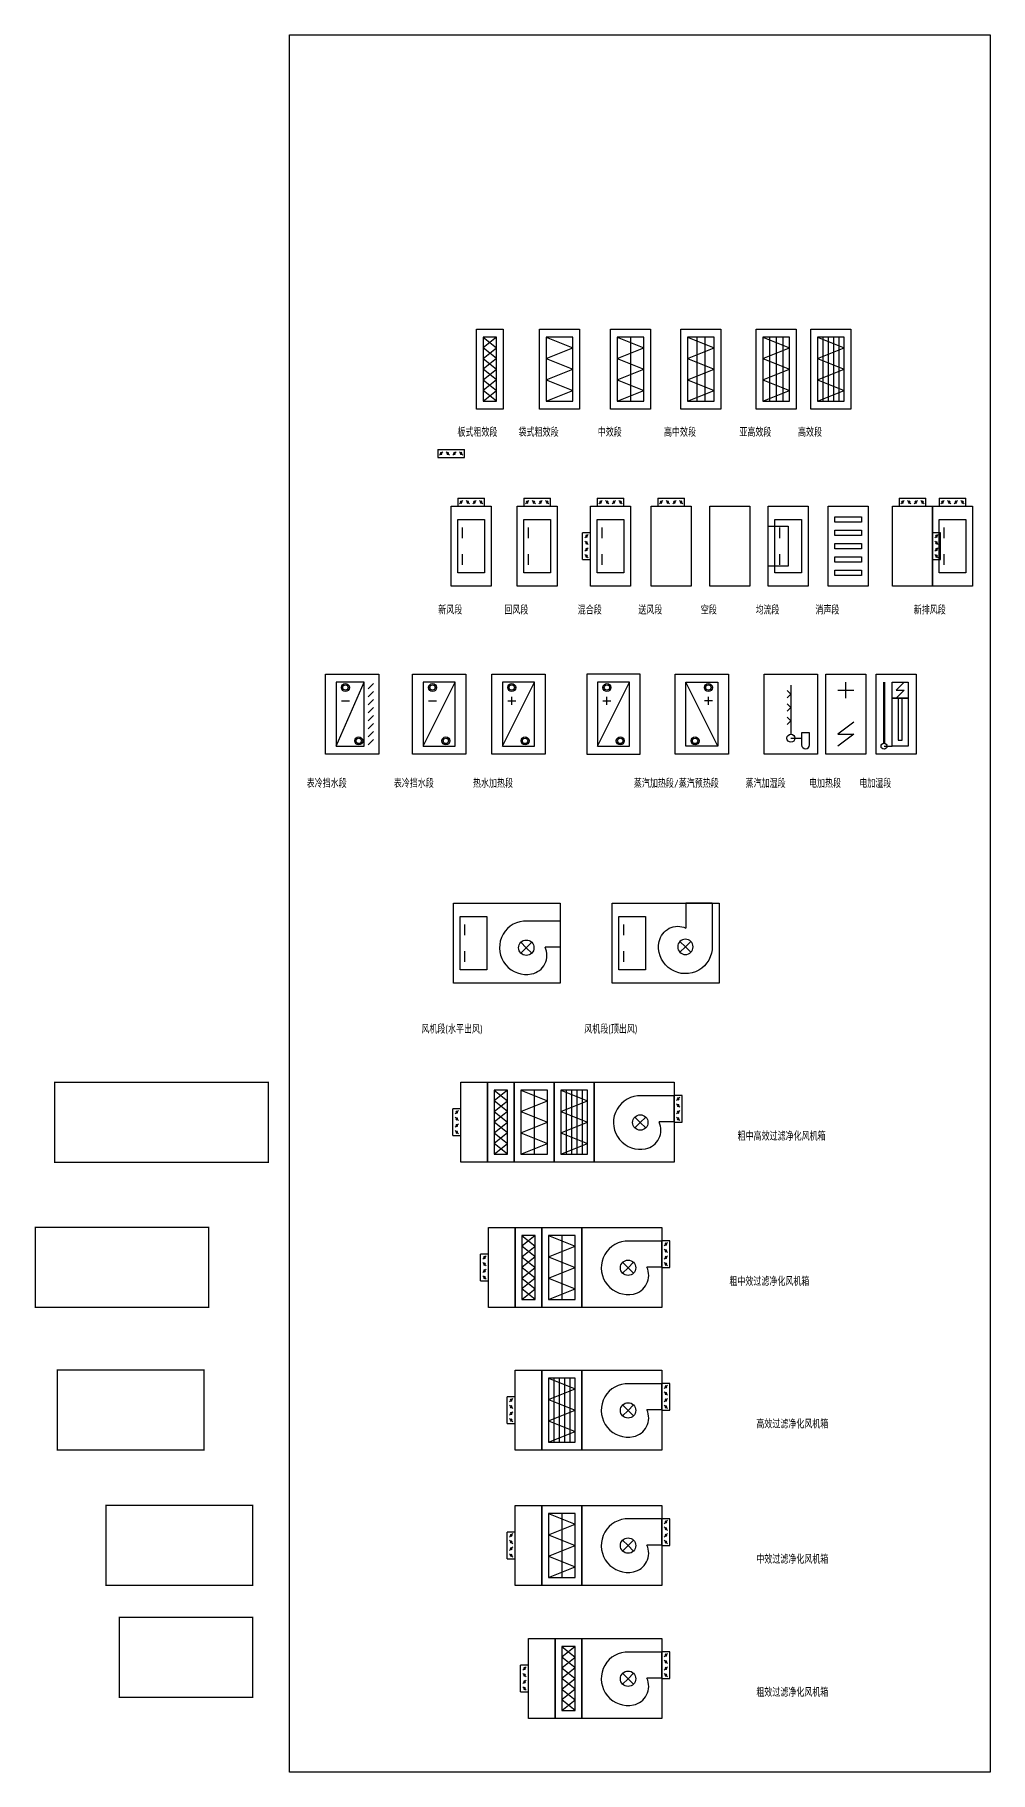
# Model space of a CAD drawing. Header units: millimetres. Extents: x -13522 to 160130, y -106845 to 23204.
# Drawn here: x 124310 to 160130, y -86115 to -20963 of the extents above; entities that cross this region are included whole.
import ezdxf
from ezdxf.enums import TextEntityAlignment as Align

# ---------------------------------------------------------------- set-up
doc = ezdxf.new("R2010")
doc.units = ezdxf.units.MM
for name, color, linetype in [('0DataFlow-NsCAH', 7, 'Continuous'), ('0DataFlow-NsNT-AHU', 150, 'Continuous'), ('RAINEAST', 2, 'Continuous')]:
    doc.layers.add(name, color=color, linetype=linetype)
doc.styles.add('DataFlow', font='tssdeng.shx', dxfattribs={"width": 0.7, "bigfont": 'hztxt.shx'})
doc.styles.add('raineast', font='gbenor.shx', dxfattribs={"height": 300, "bigfont": 'gbcbig.shx'})

# ---------------------------------------------------------------- blocks, each defined once
blk = doc.blocks.new('NsCAH-AHU-PlateRough')
at = {"color": 6}
for p, q in [((250, 2700), (750, 2300)), ((750, 2700), (250, 2300)), ((250, 1900), (750, 2300)), ((750, 1900), (250, 2300)), ((250, 1900), (750, 1500)), ((750, 1900), (250, 1500)), ((250, 1100), (750, 1500)), ((750, 1100), (250, 1500)), ((250, 1100), (750, 700)), ((750, 1100), (250, 700)), ((250, 300), (750, 700)), ((750, 300), (250, 700))]:
    blk.add_line(p, q, dxfattribs=at)
at = {"lineweight": -3}
blk.add_lwpolyline([(0, 3000), (1000, 3000), (1000, 0), (0, 0)], close=True, dxfattribs=at)
at = {"color": 6}
blk.add_lwpolyline([(250, 300), (750, 300), (750, 2700), (250, 2700)], close=True, dxfattribs=at)
at = {"layer": '0DataFlow-NsCAH', "style": 'DataFlow', "width": 0.7, "flags": 1}
for tag, p in [('VERSION', (0, 0)), ('SYSTEMNUM', (0, -300)), ('NOTE', (0, -600))]:
    blk.add_attdef(tag, p, '', height=200, dxfattribs=at)
blk = doc.blocks.new('NsCAH-AHU-FabricRough')
at = {"color": 6}
for p, q in [((250, 2700), (1250, 2300)), ((250, 1900), (1250, 2300)), ((250, 1900), (1250, 1500)), ((250, 1100), (1250, 1500)), ((250, 1100), (1250, 700)), ((250, 300), (1250, 700))]:
    blk.add_line(p, q, dxfattribs=at)
at = {"lineweight": -3}
blk.add_lwpolyline([(0, 3000), (1500, 3000), (1500, 0), (0, 0)], close=True, dxfattribs=at)
at = {"color": 6}
blk.add_lwpolyline([(250, 300), (1250, 300), (1250, 2700), (250, 2700)], close=True, dxfattribs=at)
at = {"layer": '0DataFlow-NsCAH', "style": 'DataFlow', "width": 0.7, "flags": 1}
for tag, p in [('VERSION', (0, 0)), ('SYSTEMNUM', (0, -300)), ('NOTE', (0, -600))]:
    blk.add_attdef(tag, p, '', height=200, dxfattribs=at)
blk = doc.blocks.new('NsCAH-AHU-MediumEfficiency')
at = {"color": 6}
for p, q in [((250, 2700), (1250, 2300)), ((750, 2700), (750, 300)), ((250, 1900), (1250, 2300)), ((250, 1900), (1250, 1500)), ((250, 1100), (1250, 1500)), ((250, 1100), (1250, 700)), ((250, 300), (1250, 700))]:
    blk.add_line(p, q, dxfattribs=at)
at = {"lineweight": -3}
blk.add_lwpolyline([(0, 3000), (1500, 3000), (1500, 0), (0, 0)], close=True, dxfattribs=at)
at = {"color": 6}
blk.add_lwpolyline([(250, 300), (1250, 300), (1250, 2700), (250, 2700)], close=True, dxfattribs=at)
at = {"layer": '0DataFlow-NsCAH', "style": 'DataFlow', "width": 0.7, "flags": 1}
for tag, p in [('VERSION', (0, 0)), ('SYSTEMNUM', (0, -300)), ('NOTE', (0, -600))]:
    blk.add_attdef(tag, p, '', height=200, dxfattribs=at)
blk = doc.blocks.new('00000557Cent_DN')
at = {"color": 0, "linetype": 'ByBlock', "lineweight": -2}
blk.add_line((105, -105), (-105, 105), dxfattribs=at)
for radius in [55.4, 37.5, 26.8]:
    blk.add_circle((0, 0), radius, dxfattribs=at)
blk = doc.blocks.new('00000557Cent_UP')
at = {"color": 0, "linetype": 'ByBlock', "lineweight": -2}
blk.add_line((105, 105), (-105, -105), dxfattribs=at)
for radius in [55.4, 37.5, 26.8]:
    blk.add_circle((0, 0), radius, dxfattribs=at)
blk = doc.blocks.new('NSCAH-AirInlet')
at = {"color": 0, "linetype": 'ByBlock', "lineweight": -2}
for p, q in [((-500, 300), (-500, 0)), ((-500, 300), (500, 300)), ((-500, 0), (500, 0)), ((500, 0), (500, 300))]:
    blk.add_line(p, q, dxfattribs=at)
at = {"xscale": -0.6, "yscale": 0.6, "rotation": 270}
for name, p in [('00000557Cent_UP', (-375, 150)), ('00000557Cent_DN', (-125, 150)), ('00000557Cent_UP', (125, 150)), ('00000557Cent_DN', (375, 150))]:
    blk.add_blockref(name, p, dxfattribs=at)
at = {"layer": '0DataFlow-NsCAH', "style": 'DataFlow', "width": 0.7, "flags": 1}
for tag, p in [('VERSION', (0, 0)), ('SYSTEMNUM', (0, -300)), ('NOTE', (0, -600))]:
    blk.add_attdef(tag, p, '', height=200, dxfattribs=at)
blk = doc.blocks.new('00000557Body')
at = {"color": 0, "linetype": 'ByBlock', "lineweight": -2}
for p, q in [((250, 500), (-250, 500)), ((-250, -500), (-250, 500)), ((250, -500), (250, 500)), ((-250, -500), (250, -500))]:
    blk.add_line(p, q, dxfattribs=at)
blk = doc.blocks.new('NsCAH-AHU-ReturnAir')
at = {"color": 3, "lineweight": -3}
for p, q in [((418, 2203), (418, 1797)), ((418, 1204), (418, 798))]:
    blk.add_line(p, q, dxfattribs=at)
at = {"lineweight": -3}
blk.add_lwpolyline([(0, 3000), (1500, 3000), (1500, 0), (0, 0)], close=True, dxfattribs=at)
at = {"color": 3}
blk.add_lwpolyline([(250, 2500), (1250, 2500), (1250, 500), (250, 500)], close=True, dxfattribs=at)
at = {"xscale": 0.6, "rotation": 270}
blk.add_blockref('00000557Body', (750, 3150), dxfattribs=at)
at = {"xscale": -0.6, "yscale": 0.6, "rotation": 270}
for name, p in [('00000557Cent_UP', (375, 3150)), ('00000557Cent_DN', (625, 3150)), ('00000557Cent_UP', (875, 3150)), ('00000557Cent_DN', (1125, 3150))]:
    blk.add_blockref(name, p, dxfattribs=at)
at = {"layer": '0DataFlow-NsCAH', "style": 'DataFlow', "width": 0.7, "flags": 1}
for tag, p in [('VERSION', (0, 0)), ('SYSTEMNUM', (0, -300)), ('NOTE', (0, -600))]:
    blk.add_attdef(tag, p, '', height=200, dxfattribs=at)
blk = doc.blocks.new('NsCAH-AHU-MixAir')
at = {"color": 3, "lineweight": -3}
for p, q in [((418, 2203), (418, 1797)), ((418, 1204), (418, 798))]:
    blk.add_line(p, q, dxfattribs=at)
at = {"lineweight": -3}
blk.add_lwpolyline([(0, 3000), (1500, 3000), (1500, 0), (0, 0)], close=True, dxfattribs=at)
at = {"color": 3}
blk.add_lwpolyline([(250, 2500), (1250, 2500), (1250, 500), (250, 500)], close=True, dxfattribs=at)
at = {"xscale": 0.6, "rotation": 270}
blk.add_blockref('00000557Body', (750, 3150), dxfattribs=at)
at = {"xscale": -0.6, "yscale": 0.6, "rotation": 270}
for name, p in [('00000557Cent_UP', (375, 3150)), ('00000557Cent_DN', (625, 3150)), ('00000557Cent_UP', (875, 3150)), ('00000557Cent_DN', (1125, 3150))]:
    blk.add_blockref(name, p, dxfattribs=at)
at = {"xscale": 0.6}
blk.add_blockref('00000557Body', (-150, 1500), dxfattribs=at)
at = {"xscale": -0.6, "yscale": 0.6}
for name, p in [('00000557Cent_DN', (-150, 1875)), ('00000557Cent_UP', (-150, 1625)), ('00000557Cent_DN', (-150, 1375)), ('00000557Cent_UP', (-150, 1125))]:
    blk.add_blockref(name, p, dxfattribs=at)
at = {"layer": '0DataFlow-NsCAH', "style": 'DataFlow', "width": 0.7, "flags": 1}
for tag, p in [('VERSION', (0, 0)), ('SYSTEMNUM', (0, -300)), ('NOTE', (0, -600))]:
    blk.add_attdef(tag, p, '', height=200, dxfattribs=at)
blk = doc.blocks.new('NsCAH-AHU-SupplyAir')
at = {"lineweight": -3}
blk.add_lwpolyline([(0, 3000), (1500, 3000), (1500, 0), (0, 0)], close=True, dxfattribs=at)
at = {"xscale": 0.6, "rotation": 270}
blk.add_blockref('00000557Body', (750, 3150), dxfattribs=at)
at = {"xscale": -0.6, "yscale": 0.6, "rotation": 270}
for name, p in [('00000557Cent_UP', (375, 3150)), ('00000557Cent_DN', (625, 3150)), ('00000557Cent_UP', (875, 3150)), ('00000557Cent_DN', (1125, 3150))]:
    blk.add_blockref(name, p, dxfattribs=at)
at = {"layer": '0DataFlow-NsCAH', "style": 'DataFlow', "width": 0.7, "flags": 1}
for tag, p in [('VERSION', (0, 0)), ('SYSTEMNUM', (0, -300)), ('NOTE', (0, -600))]:
    blk.add_attdef(tag, p, '', height=200, dxfattribs=at)
blk = doc.blocks.new('NsCAH-AHU-EmptyAir')
at = {"lineweight": -3}
blk.add_lwpolyline([(0, 3000), (1500, 3000), (1500, 0), (0, 0)], close=True, dxfattribs=at)
at = {"layer": '0DataFlow-NsCAH', "style": 'DataFlow', "width": 0.7, "flags": 1}
for tag, p in [('VERSION', (0, 0)), ('SYSTEMNUM', (0, -300)), ('NOTE', (0, -600))]:
    blk.add_attdef(tag, p, '', height=200, dxfattribs=at)
blk = doc.blocks.new('NsCAH-AHU-MeanFlowAir')
at = {"color": 3, "lineweight": -3}
for p, q in [((418, 2203), (418, 1797)), ((418, 1204), (418, 798))]:
    blk.add_line(p, q, dxfattribs=at)
at = {"lineweight": -3}
blk.add_lwpolyline([(0, 3000), (1500, 3000), (1500, 0), (0, 0)], close=True, dxfattribs=at)
at = {"color": 6}
blk.add_lwpolyline([(0, 750), (0, 2250), (750, 2250), (750, 750)], close=True, dxfattribs=at)
at = {"color": 3}
blk.add_lwpolyline([(250, 2500), (1250, 2500), (1250, 500), (250, 500)], close=True, dxfattribs=at)
at = {"layer": '0DataFlow-NsCAH', "style": 'DataFlow', "width": 0.7, "flags": 1}
for tag, p in [('VERSION', (0, 0)), ('SYSTEMNUM', (0, -300)), ('NOTE', (0, -600))]:
    blk.add_attdef(tag, p, '', height=200, dxfattribs=at)
blk = doc.blocks.new('NsCAH-AHU-MuffledAir')
at = {"lineweight": -3}
blk.add_lwpolyline([(0, 3000), (1500, 3000), (1500, 0), (0, 0)], close=True, dxfattribs=at)
at = {"color": 6}
for points in [[(250, 2600), (1250, 2600), (1250, 2400), (250, 2400)], [(250, 2100), (1250, 2100), (1250, 1900), (250, 1900)], [(250, 1600), (1250, 1600), (1250, 1400), (250, 1400)], [(250, 1100), (1250, 1100), (1250, 900), (250, 900)], [(250, 600), (1250, 600), (1250, 400), (250, 400)]]:
    blk.add_lwpolyline(points, close=True, dxfattribs=at)
at = {"layer": '0DataFlow-NsCAH', "style": 'DataFlow', "width": 0.7, "flags": 1}
for tag, p in [('VERSION', (0, 0)), ('SYSTEMNUM', (0, -300)), ('NOTE', (0, -600))]:
    blk.add_attdef(tag, p, '', height=200, dxfattribs=at)
blk = doc.blocks.new('NsCAH-AHU-NewExhaustAir')
at = {"color": 3, "lineweight": -3}
for p, q in [((1918, 2203), (1918, 1797)), ((1918, 1204), (1918, 798))]:
    blk.add_line(p, q, dxfattribs=at)
at = {"lineweight": -3}
for points in [[(0, 3000), (1500, 3000), (1500, 0), (0, 0)], [(1500, 3000), (3000, 3000), (3000, 0), (1500, 0)]]:
    blk.add_lwpolyline(points, close=True, dxfattribs=at)
at = {"color": 3}
blk.add_lwpolyline([(1750, 2500), (2750, 2500), (2750, 500), (1750, 500)], close=True, dxfattribs=at)
at = {"xscale": 0.6, "rotation": 270}
for p in [(750, 3150), (2250, 3150)]:
    blk.add_blockref('00000557Body', p, dxfattribs=at)
at = {"xscale": -0.6, "yscale": 0.6, "rotation": 270}
for name, p in [('00000557Cent_UP', (375, 3150)), ('00000557Cent_DN', (625, 3150)), ('00000557Cent_UP', (875, 3150)), ('00000557Cent_DN', (1125, 3150)), ('00000557Cent_UP', (1875, 3150)), ('00000557Cent_DN', (2125, 3150)), ('00000557Cent_UP', (2375, 3150)), ('00000557Cent_DN', (2625, 3150))]:
    blk.add_blockref(name, p, dxfattribs=at)
at = {"xscale": 0.6}
blk.add_blockref('00000557Body', (1650, 1500), dxfattribs=at)
at = {"xscale": -0.6, "yscale": 0.6}
for name, p in [('00000557Cent_DN', (1650, 1875)), ('00000557Cent_UP', (1650, 1625)), ('00000557Cent_DN', (1650, 1375)), ('00000557Cent_UP', (1650, 1125))]:
    blk.add_blockref(name, p, dxfattribs=at)
at = {"layer": '0DataFlow-NsCAH', "style": 'DataFlow', "width": 0.7, "flags": 1}
for tag, p in [('VERSION', (0, 0)), ('SYSTEMNUM', (0, -300)), ('NOTE', (0, -600))]:
    blk.add_attdef(tag, p, '', height=200, dxfattribs=at)
blk = doc.blocks.new('NsCAH-AHU-SurfaceCoolerEliminator')
at = {"color": 6}
for p, q in [((400, 300), (1450, 2700)), ((1800, 2650), (1600, 2450)), ((600, 2000), (900, 2000)), ((1800, 2350), (1600, 2150)), ((1800, 2050), (1600, 1850)), ((1800, 1750), (1600, 1550)), ((1800, 1450), (1600, 1250)), ((1800, 1150), (1600, 950)), ((1800, 850), (1600, 650)), ((1800, 550), (1600, 350))]:
    blk.add_line(p, q, dxfattribs=at)
at = {"lineweight": -3}
blk.add_lwpolyline([(0, 3000), (2000, 3000), (2000, 0), (0, 0)], close=True, dxfattribs=at)
at = {"color": 6}
blk.add_lwpolyline([(400, 300), (1450, 300), (1450, 2700), (400, 2700)], close=True, dxfattribs=at)
for centre, radius in [((750, 2500), 150), ((750, 2500), 100), ((1250, 500), 150), ((1250, 500), 100)]:
    blk.add_circle(centre, radius, dxfattribs=at)
at = {"layer": '0DataFlow-NsCAH', "style": 'DataFlow', "width": 0.7, "flags": 1}
for tag, p in [('VERSION', (0, 0)), ('SYSTEMNUM', (0, -300)), ('NOTE', (0, -600))]:
    blk.add_attdef(tag, p, '', height=200, dxfattribs=at)
blk = doc.blocks.new('NsCAH-AHU-SurfaceCooler')
at = {"color": 6}
for p, q in [((400, 300), (1600, 2700)), ((600, 2000), (900, 2000))]:
    blk.add_line(p, q, dxfattribs=at)
at = {"lineweight": -3}
blk.add_lwpolyline([(0, 3000), (2000, 3000), (2000, 0), (0, 0)], close=True, dxfattribs=at)
at = {"color": 6}
blk.add_lwpolyline([(400, 300), (1600, 300), (1600, 2700), (400, 2700)], close=True, dxfattribs=at)
for centre, radius in [((750, 2500), 150), ((750, 2500), 100), ((1250, 500), 150), ((1250, 500), 100)]:
    blk.add_circle(centre, radius, dxfattribs=at)
at = {"layer": '0DataFlow-NsCAH', "style": 'DataFlow', "width": 0.7, "flags": 1}
for tag, p in [('VERSION', (0, 0)), ('SYSTEMNUM', (0, -300)), ('NOTE', (0, -600))]:
    blk.add_attdef(tag, p, '', height=200, dxfattribs=at)
blk = doc.blocks.new('NsCAH-AHU-HotWaterHeat')
at = {"color": 6}
for p, q in [((400, 300), (1600, 2700)), ((600, 2000), (900, 2000)), ((750, 1850), (750, 2150))]:
    blk.add_line(p, q, dxfattribs=at)
at = {"lineweight": -3}
blk.add_lwpolyline([(0, 3000), (2000, 3000), (2000, 0), (0, 0)], close=True, dxfattribs=at)
at = {"color": 6}
blk.add_lwpolyline([(400, 300), (1600, 300), (1600, 2700), (400, 2700)], close=True, dxfattribs=at)
for centre, radius in [((750, 2500), 150), ((750, 2500), 100), ((1250, 500), 150), ((1250, 500), 100)]:
    blk.add_circle(centre, radius, dxfattribs=at)
at = {"layer": '0DataFlow-NsCAH', "style": 'DataFlow', "width": 0.7, "flags": 1}
for tag, p in [('VERSION', (0, 0)), ('SYSTEMNUM', (0, -300)), ('NOTE', (0, -600))]:
    blk.add_attdef(tag, p, '', height=200, dxfattribs=at)
blk = doc.blocks.new('NsCAH-AHU-SteamHeat')
at = {"color": 6}
for p, q in [((1600, 300), (400, 2700)), ((1400, 2000), (1100, 2000)), ((1250, 1850), (1250, 2150))]:
    blk.add_line(p, q, dxfattribs=at)
at = {"lineweight": -3}
blk.add_lwpolyline([(0, 3000), (2000, 3000), (2000, 0), (0, 0)], close=True, dxfattribs=at)
at = {"color": 6}
blk.add_lwpolyline([(1600, 300), (400, 300), (400, 2700), (1600, 2700)], close=True, dxfattribs=at)
for centre, radius in [((1250, 2500), 150), ((1250, 2500), 100), ((750, 500), 150), ((750, 500), 100)]:
    blk.add_circle(centre, radius, dxfattribs=at)
at = {"layer": '0DataFlow-NsCAH', "style": 'DataFlow', "width": 0.7, "flags": 1}
for tag, p in [('VERSION', (0, 0)), ('SYSTEMNUM', (0, -300)), ('NOTE', (0, -600))]:
    blk.add_attdef(tag, p, '', height=200, dxfattribs=at)
blk = doc.blocks.new('NsCAH-AHU-SteamHumidify')
at = {"color": 6}
for p, q in [((1000, 2250), (855, 2386)), ((1000, 2250), (855, 2114)), ((1000, 2586), (1000, 750)), ((1000, 1750), (855, 1886)), ((1000, 1750), (855, 1614)), ((1000, 1250), (855, 1386)), ((1000, 1250), (855, 1114))]:
    blk.add_line(p, q, dxfattribs=at)
at = {"lineweight": -3}
blk.add_lwpolyline([(0, 3000), (2000, 3000), (2000, 0), (0, 0)], close=True, dxfattribs=at)
at = {"color": 6}
for points in [[(1700, 353), (1700, 800), (1400, 800), (1400, 353)], [(1000, 600), (1400, 600)]]:
    blk.add_lwpolyline(points, dxfattribs=at)
blk.add_circle((1000, 600), 150, dxfattribs=at)
blk.add_arc((1550, 353), 150, 180, 0, dxfattribs=at)
at = {"layer": '0DataFlow-NsCAH', "style": 'DataFlow', "width": 0.7, "flags": 1}
for tag, p in [('VERSION', (0, 0)), ('SYSTEMNUM', (0, -300)), ('NOTE', (0, -600))]:
    blk.add_attdef(tag, p, '', height=200, dxfattribs=at)
blk = doc.blocks.new('NsCAH-AHU-ElectricHeat')
at = {"color": 6}
for p, q in [((750, 2100), (750, 2700)), ((450, 2400), (1050, 2400)), ((1050, 1200), (450, 750)), ((1050, 750), (450, 300)), ((450, 750), (1050, 750))]:
    blk.add_line(p, q, dxfattribs=at)
at = {"lineweight": -3}
blk.add_lwpolyline([(0, 3000), (1500, 3000), (1500, 0), (0, 0)], close=True, dxfattribs=at)
at = {"layer": '0DataFlow-NsCAH', "style": 'DataFlow', "width": 0.7, "flags": 1}
for tag, p in [('VERSION', (0, 0)), ('SYSTEMNUM', (0, -300)), ('NOTE', (0, -600))]:
    blk.add_attdef(tag, p, '', height=200, dxfattribs=at)
blk = doc.blocks.new('NsCAH-AHU-ElectricHumidify')
at = {"color": 6, "lineweight": 50}
blk.add_line((300, 2700), (300, 413), dxfattribs=at)
at = {"color": 6}
for p, q in [((1050, 2700), (750, 2400)), ((1050, 2400), (750, 2100)), ((750, 2400), (1050, 2400))]:
    blk.add_line(p, q, dxfattribs=at)
at = {"lineweight": -3}
blk.add_lwpolyline([(0, 3000), (1500, 3000), (1500, 0), (0, 0)], close=True, dxfattribs=at)
at = {"color": 6}
for points in [[(600, 2700), (1200, 2700), (1200, 2100), (600, 2100)], [(600, 2100), (1200, 2100), (1200, 300), (600, 300)], [(825, 525), (975, 525), (975, 2100), (825, 2100)]]:
    blk.add_lwpolyline(points, close=True, dxfattribs=at)
blk.add_lwpolyline([(300, 300), (600, 300)], dxfattribs=at)
blk.add_circle((300, 300), 112, dxfattribs=at)
at = {"layer": '0DataFlow-NsCAH', "style": 'DataFlow', "width": 0.7, "flags": 1}
for tag, p in [('VERSION', (0, 0)), ('SYSTEMNUM', (0, -300)), ('NOTE', (0, -600))]:
    blk.add_attdef(tag, p, '', height=200, dxfattribs=at)
blk = doc.blocks.new('NsCAH-AHU-FanSection-Top')
at = {"color": 6}
for p, q in [((3740, 3000), (2760, 3000)), ((2760, 3000), (2760, 2066)), ((3740, 3000), (3740, 1254)), ((2740, 1361), (2537, 1565)), ((2740, 1361), (2537, 1157)), ((2740, 1361), (2944, 1565)), ((2740, 1361), (2944, 1157))]:
    blk.add_line(p, q, dxfattribs=at)
at = {"color": 3, "lineweight": -3}
for p, q in [((418, 2203), (418, 1797)), ((418, 1204), (418, 798))]:
    blk.add_line(p, q, dxfattribs=at)
blk.add_lwpolyline([(0, 3000), (4000, 3000), (4000, 0), (0, 0)], close=True)
at = {"color": 3}
blk.add_lwpolyline([(250, 2500), (1250, 2500), (1250, 500), (250, 500)], close=True, dxfattribs=at)
at = {"color": 6, "extrusion": (0, 0, -1)}
for centre, major_axis, start_param, end_param in [((2457, 1418), (0, -716), 1.770336, 3.579301), ((2740, 1361), (0, 1005), 1.677727, 4.911929), ((2740, 1361), (0, 288), 1.570796325229812, 7.853981632409399)]:
    blk.add_ellipse(centre, major_axis=major_axis, ratio=0.999984, start_param=start_param, end_param=end_param, dxfattribs=at)
at = {"layer": '0DataFlow-NsCAH', "style": 'DataFlow', "width": 0.7, "flags": 1}
for tag, p in [('VERSION', (0, 0)), ('SYSTEMNUM', (0, -300)), ('NOTE', (0, -600))]:
    blk.add_attdef(tag, p, '', height=200, dxfattribs=at)
blk = doc.blocks.new('NsCAH-AHU-FanSection-Level')
at = {"color": 3, "lineweight": -3}
for p, q in [((418, 2203), (418, 1797)), ((418, 1204), (418, 798))]:
    blk.add_line(p, q, dxfattribs=at)
at = {"color": 6}
for p, q in [((4000, 2330), (2623, 2330)), ((4000, 2330), (4000, 1350)), ((2730, 1330), (2526, 1534)), ((2730, 1330), (2526, 1127)), ((2730, 1330), (2934, 1534)), ((2730, 1330), (2934, 1127)), ((4000, 1350), (3436, 1350))]:
    blk.add_line(p, q, dxfattribs=at)
blk.add_lwpolyline([(0, 3000), (4000, 3000), (4000, 0), (0, 0)], close=True)
at = {"color": 3}
blk.add_lwpolyline([(250, 2500), (1250, 2500), (1250, 500), (250, 500)], close=True, dxfattribs=at)
at = {"color": 6}
for centre, major_axis, start_param, end_param in [((2730, 1330), (1005, 0), 1.677727, 4.911929), ((2730, 1330), (288, 0), 1.570796325229812, 7.853981632409399), ((2787, 1047), (-716, 0), 1.770336, 3.579301)]:
    blk.add_ellipse(centre, major_axis=major_axis, ratio=0.999984, start_param=start_param, end_param=end_param, dxfattribs=at)
at = {"layer": '0DataFlow-NsCAH', "style": 'DataFlow', "width": 0.7, "flags": 1}
for tag, p in [('VERSION', (0, 0)), ('SYSTEMNUM', (0, -300)), ('NOTE', (0, -600))]:
    blk.add_attdef(tag, p, '', height=200, dxfattribs=at)
blk = doc.blocks.new('NsCAH-AHU-RoughEfficiencyUnit')
at = {"color": 6}
for p, q in [((1250, 2700), (1750, 2300)), ((1750, 2700), (1250, 2300)), ((1250, 1900), (1750, 2300)), ((1750, 1900), (1250, 2300)), ((5000, 2490), (3623, 2490)), ((5000, 2490), (5000, 1510)), ((1250, 1900), (1750, 1500)), ((1750, 1900), (1250, 1500)), ((1250, 1100), (1750, 1500)), ((1750, 1100), (1250, 1500)), ((3730, 1490), (3526, 1694)), ((3730, 1490), (3526, 1287)), ((3730, 1490), (3934, 1694)), ((3730, 1490), (3934, 1287)), ((5000, 1510), (4436, 1510)), ((1250, 1100), (1750, 700)), ((1750, 1100), (1250, 700)), ((1250, 300), (1750, 700)), ((1750, 300), (1250, 700))]:
    blk.add_line(p, q, dxfattribs=at)
at = {"lineweight": -3}
for points in [[(0, 3000), (1000, 3000), (1000, 0), (0, 0)], [(1000, 3000), (2000, 3000), (2000, 0), (1000, 0)]]:
    blk.add_lwpolyline(points, close=True, dxfattribs=at)
at = {"color": 6}
blk.add_lwpolyline([(1250, 300), (1750, 300), (1750, 2700), (1250, 2700)], close=True, dxfattribs=at)
blk.add_lwpolyline([(2000, 3000), (5000, 3000), (5000, 0), (2000, 0)], close=True)
for centre, major_axis, start_param, end_param in [((3730, 1490), (1005, 0), 1.677727, 4.911929), ((3730, 1490), (288, 0), 1.570796325229812, 7.853981632409399), ((3787, 1207), (-716, 0), 1.770336, 3.579301)]:
    blk.add_ellipse(centre, major_axis=major_axis, ratio=0.999984, start_param=start_param, end_param=end_param, dxfattribs=at)
at = {"xscale": 0.6}
for p in [(-150, 1500), (5150, 2000)]:
    blk.add_blockref('00000557Body', p, dxfattribs=at)
at = {"xscale": -0.6, "yscale": 0.6}
for name, p in [('00000557Cent_DN', (5150, 2375)), ('00000557Cent_UP', (5150, 2125)), ('00000557Cent_DN', (-150, 1875)), ('00000557Cent_UP', (-150, 1625)), ('00000557Cent_DN', (-150, 1375)), ('00000557Cent_DN', (5150, 1875)), ('00000557Cent_UP', (5150, 1625)), ('00000557Cent_UP', (-150, 1125))]:
    blk.add_blockref(name, p, dxfattribs=at)
at = {"layer": '0DataFlow-NsCAH', "style": 'DataFlow', "width": 0.7, "flags": 1}
for tag, p in [('VERSION', (0, 0)), ('SYSTEMNUM', (0, -300)), ('NOTE', (0, -600))]:
    blk.add_attdef(tag, p, '', height=200, dxfattribs=at)
blk = doc.blocks.new('NsCAH-AHU-MediumEfficiencyUnit')
at = {"color": 6}
for p, q in [((1250, 2700), (2250, 2300)), ((1750, 2700), (1750, 300)), ((1250, 1900), (2250, 2300)), ((5500, 2490), (4123, 2490)), ((5500, 2490), (5500, 1510)), ((1250, 1900), (2250, 1500)), ((1250, 1100), (2250, 1500)), ((4230, 1490), (4026, 1694)), ((4230, 1490), (4026, 1287)), ((4230, 1490), (4434, 1694)), ((4230, 1490), (4434, 1287)), ((5500, 1510), (4936, 1510)), ((1250, 1100), (2250, 700)), ((1250, 300), (2250, 700))]:
    blk.add_line(p, q, dxfattribs=at)
at = {"lineweight": -3}
for points in [[(0, 3000), (1000, 3000), (1000, 0), (0, 0)], [(1000, 3000), (2500, 3000), (2500, 0), (1000, 0)]]:
    blk.add_lwpolyline(points, close=True, dxfattribs=at)
at = {"color": 6}
blk.add_lwpolyline([(1250, 300), (2250, 300), (2250, 2700), (1250, 2700)], close=True, dxfattribs=at)
blk.add_lwpolyline([(2500, 3000), (5500, 3000), (5500, 0), (2500, 0)], close=True)
for centre, major_axis, start_param, end_param in [((4230, 1490), (1005, 0), 1.677727, 4.911929), ((4230, 1490), (288, 0), 1.570796325229812, 7.853981632409399), ((4287, 1207), (-716, 0), 1.770336, 3.579301)]:
    blk.add_ellipse(centre, major_axis=major_axis, ratio=0.999984, start_param=start_param, end_param=end_param, dxfattribs=at)
at = {"xscale": 0.6}
for p in [(-150, 1500), (5650, 2000)]:
    blk.add_blockref('00000557Body', p, dxfattribs=at)
at = {"xscale": -0.6, "yscale": 0.6}
for name, p in [('00000557Cent_DN', (5650, 2375)), ('00000557Cent_UP', (5650, 2125)), ('00000557Cent_DN', (-150, 1875)), ('00000557Cent_UP', (-150, 1625)), ('00000557Cent_DN', (-150, 1375)), ('00000557Cent_DN', (5650, 1875)), ('00000557Cent_UP', (5650, 1625)), ('00000557Cent_UP', (-150, 1125))]:
    blk.add_blockref(name, p, dxfattribs=at)
at = {"layer": '0DataFlow-NsCAH', "style": 'DataFlow', "width": 0.7, "flags": 1}
for tag, p in [('VERSION', (0, 0)), ('SYSTEMNUM', (0, -300)), ('NOTE', (0, -600))]:
    blk.add_attdef(tag, p, '', height=200, dxfattribs=at)
blk = doc.blocks.new('NsCAH-AHU-HighEfficiencyUnit')
at = {"color": 6}
for p, q in [((1250, 2700), (2250, 2300)), ((1450, 2700), (1450, 300)), ((1650, 2700), (1650, 300)), ((1850, 2700), (1850, 300)), ((2050, 2700), (2050, 300)), ((1250, 1900), (2250, 2300)), ((5500, 2490), (4123, 2490)), ((5500, 2490), (5500, 1510)), ((1250, 1900), (2250, 1500)), ((1250, 1100), (2250, 1500)), ((4230, 1490), (4026, 1694)), ((4230, 1490), (4026, 1287)), ((4230, 1490), (4434, 1694)), ((4230, 1490), (4434, 1287)), ((5500, 1510), (4936, 1510)), ((1250, 1100), (2250, 700)), ((1250, 300), (2250, 700))]:
    blk.add_line(p, q, dxfattribs=at)
at = {"lineweight": -3}
for points in [[(0, 3000), (1000, 3000), (1000, 0), (0, 0)], [(1000, 3000), (2500, 3000), (2500, 0), (1000, 0)]]:
    blk.add_lwpolyline(points, close=True, dxfattribs=at)
at = {"color": 6}
blk.add_lwpolyline([(1250, 300), (2250, 300), (2250, 2700), (1250, 2700)], close=True, dxfattribs=at)
blk.add_lwpolyline([(2500, 3000), (5500, 3000), (5500, 0), (2500, 0)], close=True)
for centre, major_axis, start_param, end_param in [((4230, 1490), (1005, 0), 1.677727, 4.911929), ((4230, 1490), (288, 0), 1.570796325229812, 7.853981632409399), ((4287, 1207), (-716, 0), 1.770336, 3.579301)]:
    blk.add_ellipse(centre, major_axis=major_axis, ratio=0.999984, start_param=start_param, end_param=end_param, dxfattribs=at)
at = {"xscale": 0.6}
for p in [(-150, 1500), (5650, 2000)]:
    blk.add_blockref('00000557Body', p, dxfattribs=at)
at = {"xscale": -0.6, "yscale": 0.6}
for name, p in [('00000557Cent_DN', (5650, 2375)), ('00000557Cent_UP', (5650, 2125)), ('00000557Cent_DN', (-150, 1875)), ('00000557Cent_UP', (-150, 1625)), ('00000557Cent_DN', (-150, 1375)), ('00000557Cent_DN', (5650, 1875)), ('00000557Cent_UP', (5650, 1625)), ('00000557Cent_UP', (-150, 1125))]:
    blk.add_blockref(name, p, dxfattribs=at)
at = {"layer": '0DataFlow-NsCAH', "style": 'DataFlow', "width": 0.7, "flags": 1}
for tag, p in [('VERSION', (0, 0)), ('SYSTEMNUM', (0, -300)), ('NOTE', (0, -600))]:
    blk.add_attdef(tag, p, '', height=200, dxfattribs=at)
blk = doc.blocks.new('NsCAH-AHU-RoughMediumEfficiencyUnit')
at = {"color": 6}
for p, q in [((1250, 2700), (1750, 2300)), ((1750, 2700), (1250, 2300)), ((2250, 2700), (3250, 2300)), ((2750, 2700), (2750, 300)), ((1250, 1900), (1750, 2300)), ((1750, 1900), (1250, 2300)), ((2250, 1900), (3250, 2300)), ((6500, 2490), (5123, 2490)), ((6500, 2490), (6500, 1510)), ((1250, 1900), (1750, 1500)), ((1750, 1900), (1250, 1500)), ((1250, 1100), (1750, 1500)), ((1750, 1100), (1250, 1500)), ((2250, 1900), (3250, 1500)), ((2250, 1100), (3250, 1500)), ((5230, 1490), (5026, 1694)), ((5230, 1490), (5026, 1287)), ((5230, 1490), (5434, 1694)), ((5230, 1490), (5434, 1287)), ((6500, 1510), (5936, 1510)), ((1250, 1100), (1750, 700)), ((1750, 1100), (1250, 700)), ((1250, 300), (1750, 700)), ((1750, 300), (1250, 700)), ((2250, 1100), (3250, 700)), ((2250, 300), (3250, 700))]:
    blk.add_line(p, q, dxfattribs=at)
at = {"lineweight": -3}
for points in [[(0, 3000), (1000, 3000), (1000, 0), (0, 0)], [(1000, 3000), (2000, 3000), (2000, 0), (1000, 0)], [(2000, 3000), (3500, 3000), (3500, 0), (2000, 0)]]:
    blk.add_lwpolyline(points, close=True, dxfattribs=at)
at = {"color": 6}
for points in [[(1250, 300), (1750, 300), (1750, 2700), (1250, 2700)], [(2250, 300), (3250, 300), (3250, 2700), (2250, 2700)]]:
    blk.add_lwpolyline(points, close=True, dxfattribs=at)
blk.add_lwpolyline([(3500, 3000), (6500, 3000), (6500, 0), (3500, 0)], close=True)
for centre, major_axis, start_param, end_param in [((5230, 1490), (1005, 0), 1.677727, 4.911929), ((5230, 1490), (288, 0), 1.570796325229812, 7.853981632409399), ((5287, 1207), (-716, 0), 1.770336, 3.579301)]:
    blk.add_ellipse(centre, major_axis=major_axis, ratio=0.999984, start_param=start_param, end_param=end_param, dxfattribs=at)
at = {"xscale": 0.6}
for p in [(-150, 1500), (6650, 2000)]:
    blk.add_blockref('00000557Body', p, dxfattribs=at)
at = {"xscale": -0.6, "yscale": 0.6}
for name, p in [('00000557Cent_DN', (6650, 2375)), ('00000557Cent_UP', (6650, 2125)), ('00000557Cent_DN', (-150, 1875)), ('00000557Cent_UP', (-150, 1625)), ('00000557Cent_DN', (-150, 1375)), ('00000557Cent_DN', (6650, 1875)), ('00000557Cent_UP', (6650, 1625)), ('00000557Cent_UP', (-150, 1125))]:
    blk.add_blockref(name, p, dxfattribs=at)
at = {"layer": '0DataFlow-NsCAH', "style": 'DataFlow', "width": 0.7, "flags": 1}
for tag, p in [('VERSION', (0, 0)), ('SYSTEMNUM', (0, -300)), ('NOTE', (0, -600))]:
    blk.add_attdef(tag, p, '', height=200, dxfattribs=at)
blk = doc.blocks.new('NsCAH-AHU-RoughMediumHighEfficiencyUnit')
at = {"color": 6}
for p, q in [((1250, 2700), (1750, 2300)), ((1750, 2700), (1250, 2300)), ((2250, 2700), (3250, 2300)), ((2750, 2700), (2750, 300)), ((3750, 2700), (4750, 2300)), ((3950, 2700), (3950, 300)), ((4150, 2700), (4150, 300)), ((4350, 2700), (4350, 300)), ((4550, 2700), (4550, 300)), ((1250, 1900), (1750, 2300)), ((1750, 1900), (1250, 2300)), ((2250, 1900), (3250, 2300)), ((3750, 1900), (4750, 2300)), ((8000, 2490), (6623, 2490)), ((8000, 2490), (8000, 1510)), ((1250, 1900), (1750, 1500)), ((1750, 1900), (1250, 1500)), ((1250, 1100), (1750, 1500)), ((1750, 1100), (1250, 1500)), ((2250, 1900), (3250, 1500)), ((2250, 1100), (3250, 1500)), ((3750, 1900), (4750, 1500)), ((3750, 1100), (4750, 1500)), ((6730, 1490), (6526, 1694)), ((6730, 1490), (6526, 1287)), ((6730, 1490), (6934, 1694)), ((6730, 1490), (6934, 1287)), ((8000, 1510), (7436, 1510)), ((1250, 1100), (1750, 700)), ((1750, 1100), (1250, 700)), ((1250, 300), (1750, 700)), ((1750, 300), (1250, 700)), ((2250, 1100), (3250, 700)), ((2250, 300), (3250, 700)), ((3750, 1100), (4750, 700)), ((3750, 300), (4750, 700))]:
    blk.add_line(p, q, dxfattribs=at)
at = {"lineweight": -3}
for points in [[(0, 3000), (1000, 3000), (1000, 0), (0, 0)], [(1000, 3000), (2000, 3000), (2000, 0), (1000, 0)], [(2000, 3000), (3500, 3000), (3500, 0), (2000, 0)], [(3500, 3000), (5000, 3000), (5000, 0), (3500, 0)]]:
    blk.add_lwpolyline(points, close=True, dxfattribs=at)
at = {"color": 6}
for points in [[(1250, 300), (1750, 300), (1750, 2700), (1250, 2700)], [(2250, 300), (3250, 300), (3250, 2700), (2250, 2700)], [(3750, 300), (4750, 300), (4750, 2700), (3750, 2700)]]:
    blk.add_lwpolyline(points, close=True, dxfattribs=at)
blk.add_lwpolyline([(5000, 3000), (8000, 3000), (8000, 0), (5000, 0)], close=True)
for centre, major_axis, start_param, end_param in [((6730, 1490), (1005, 0), 1.677727, 4.911929), ((6730, 1490), (288, 0), 1.570796325229812, 7.853981632409399), ((6787, 1207), (-716, 0), 1.770336, 3.579301)]:
    blk.add_ellipse(centre, major_axis=major_axis, ratio=0.999984, start_param=start_param, end_param=end_param, dxfattribs=at)
at = {"xscale": 0.6}
for p in [(-150, 1500), (8150, 2000)]:
    blk.add_blockref('00000557Body', p, dxfattribs=at)
at = {"xscale": -0.6, "yscale": 0.6}
for name, p in [('00000557Cent_DN', (8150, 2375)), ('00000557Cent_UP', (8150, 2125)), ('00000557Cent_DN', (-150, 1875)), ('00000557Cent_UP', (-150, 1625)), ('00000557Cent_DN', (-150, 1375)), ('00000557Cent_DN', (8150, 1875)), ('00000557Cent_UP', (8150, 1625)), ('00000557Cent_UP', (-150, 1125))]:
    blk.add_blockref(name, p, dxfattribs=at)
at = {"layer": '0DataFlow-NsCAH', "style": 'DataFlow', "width": 0.7, "flags": 1}
for tag, p in [('VERSION', (0, 0)), ('SYSTEMNUM', (0, -300)), ('NOTE', (0, -600))]:
    blk.add_attdef(tag, p, '', height=200, dxfattribs=at)
blk = doc.blocks.new('NsCAH-AHU-OutdoorAir')
at = {"color": 3, "lineweight": -3}
for p, q in [((418, 2203), (418, 1797)), ((418, 1204), (418, 798))]:
    blk.add_line(p, q, dxfattribs=at)
at = {"lineweight": -3}
blk.add_lwpolyline([(0, 3000), (1500, 3000), (1500, 0), (0, 0)], close=True, dxfattribs=at)
at = {"color": 3}
blk.add_lwpolyline([(250, 2500), (1250, 2500), (1250, 500), (250, 500)], close=True, dxfattribs=at)
at = {"xscale": 0.6, "rotation": 270}
blk.add_blockref('00000557Body', (750, 3150), dxfattribs=at)
at = {"xscale": -0.6, "yscale": 0.6, "rotation": 270}
for name, p in [('00000557Cent_UP', (375, 3150)), ('00000557Cent_DN', (625, 3150)), ('00000557Cent_UP', (875, 3150)), ('00000557Cent_DN', (1125, 3150))]:
    blk.add_blockref(name, p, dxfattribs=at)
at = {"layer": '0DataFlow-NsCAH', "style": 'DataFlow', "width": 0.7, "flags": 1}
for tag, p in [('VERSION', (0, 0)), ('SYSTEMNUM', (0, -300)), ('NOTE', (0, -600))]:
    blk.add_attdef(tag, p, '', height=200, dxfattribs=at)
blk = doc.blocks.new('NsCAH-AHU-HighMediumEfficiency')
at = {"color": 6}
for p, q in [((250, 2700), (1250, 2300)), ((600, 2700), (600, 300)), ((900, 2700), (900, 300)), ((250, 1900), (1250, 2300)), ((250, 1900), (1250, 1500)), ((250, 1100), (1250, 1500)), ((250, 1100), (1250, 700)), ((250, 300), (1250, 700))]:
    blk.add_line(p, q, dxfattribs=at)
at = {"lineweight": -3}
blk.add_lwpolyline([(0, 3000), (1500, 3000), (1500, 0), (0, 0)], close=True, dxfattribs=at)
at = {"color": 6}
blk.add_lwpolyline([(250, 300), (1250, 300), (1250, 2700), (250, 2700)], close=True, dxfattribs=at)
at = {"layer": '0DataFlow-NsCAH', "style": 'DataFlow', "width": 0.7, "flags": 1}
for tag, p in [('VERSION', (0, 0)), ('SYSTEMNUM', (0, -300)), ('NOTE', (0, -600))]:
    blk.add_attdef(tag, p, '', height=200, dxfattribs=at)
blk = doc.blocks.new('NsCAH-AHU-SubHighEfficiency')
at = {"color": 6}
for p, q in [((250, 2700), (1250, 2300)), ((500, 2700), (500, 300)), ((750, 2700), (750, 300)), ((1000, 2700), (1000, 300)), ((250, 1900), (1250, 2300)), ((250, 1900), (1250, 1500)), ((250, 1100), (1250, 1500)), ((250, 1100), (1250, 700)), ((250, 300), (1250, 700))]:
    blk.add_line(p, q, dxfattribs=at)
at = {"lineweight": -3}
blk.add_lwpolyline([(0, 3000), (1500, 3000), (1500, 0), (0, 0)], close=True, dxfattribs=at)
at = {"color": 6}
blk.add_lwpolyline([(250, 300), (1250, 300), (1250, 2700), (250, 2700)], close=True, dxfattribs=at)
at = {"layer": '0DataFlow-NsCAH', "style": 'DataFlow', "width": 0.7, "flags": 1}
for tag, p in [('VERSION', (0, 0)), ('SYSTEMNUM', (0, -300)), ('NOTE', (0, -600))]:
    blk.add_attdef(tag, p, '', height=200, dxfattribs=at)
blk = doc.blocks.new('NsCAH-AHU-HighEfficiency')
at = {"color": 6}
for p, q in [((250, 2700), (1250, 2300)), ((450, 2700), (450, 300)), ((650, 2700), (650, 300)), ((850, 2700), (850, 300)), ((1050, 2700), (1050, 300)), ((250, 1900), (1250, 2300)), ((250, 1900), (1250, 1500)), ((250, 1100), (1250, 1500)), ((250, 1100), (1250, 700)), ((250, 300), (1250, 700))]:
    blk.add_line(p, q, dxfattribs=at)
at = {"lineweight": -3}
blk.add_lwpolyline([(0, 3000), (1500, 3000), (1500, 0), (0, 0)], close=True, dxfattribs=at)
at = {"color": 6}
blk.add_lwpolyline([(250, 300), (1250, 300), (1250, 2700), (250, 2700)], close=True, dxfattribs=at)
at = {"layer": '0DataFlow-NsCAH', "style": 'DataFlow', "width": 0.7, "flags": 1}
for tag, p in [('VERSION', (0, 0)), ('SYSTEMNUM', (0, -300)), ('NOTE', (0, -600))]:
    blk.add_attdef(tag, p, '', height=200, dxfattribs=at)
blk = doc.blocks.new('NsCAH-AHU-SteamPreHeat')
at = {"color": 6}
for p, q in [((400, 300), (1600, 2700)), ((600, 2000), (900, 2000)), ((750, 1850), (750, 2150))]:
    blk.add_line(p, q, dxfattribs=at)
at = {"lineweight": -3}
blk.add_lwpolyline([(2000, 3000), (0, 3000), (0, 0), (2000, 0)], close=True, dxfattribs=at)
at = {"color": 6}
blk.add_lwpolyline([(400, 300), (1600, 300), (1600, 2700), (400, 2700)], close=True, dxfattribs=at)
for centre, radius in [((750, 2500), 150), ((750, 2500), 100), ((1250, 500), 150), ((1250, 500), 100)]:
    blk.add_circle(centre, radius, dxfattribs=at)
at = {"layer": '0DataFlow-NsCAH', "style": 'DataFlow', "width": 0.7, "flags": 1}
for tag, p in [('VERSION', (0, 0)), ('SYSTEMNUM', (0, -300)), ('NOTE', (0, -600))]:
    blk.add_attdef(tag, p, '', height=200, dxfattribs=at)

msp = doc.modelspace()

# ---------------------------------------------------------------- linework, layer by layer
msp.add_lwpolyline([(133865, -20963), (160130, -20963), (160130, -86115), (133865, -86115)], close=True)
at = {"color": 150, "const_width": 50}
for points in [[(125061, -60242), (133061, -60242), (133061, -63242), (125061, -63242), (125061, -60242)], [(124335, -65688), (130835, -65688), (130835, -68688), (124335, -68688), (124335, -65688)], [(125152, -71036), (130652, -71036), (130652, -74036), (125152, -74036), (125152, -71036)], [(126982, -76107), (132482, -76107), (132482, -79107), (126982, -79107), (126982, -76107)], [(127482, -80308), (132482, -80308), (132482, -83308), (127482, -83308), (127482, -80308)]]:
    msp.add_lwpolyline(points, dxfattribs=at)

# ---------------------------------------------------------------- block references
at = {"layer": '0DataFlow-NsNT-AHU'}
for name, p in [('NsCAH-AHU-PlateRough', (140874, -35006)), ('NsCAH-AHU-FabricRough', (143228, -35006)), ('NsCAH-AHU-MediumEfficiency', (145896, -35006)), ('NsCAH-AHU-HighMediumEfficiency', (148527, -35006)), ('NsCAH-AHU-SubHighEfficiency', (151356, -35006)), ('NsCAH-AHU-HighEfficiency', (153403, -35006)), ('NSCAH-AirInlet', (139917, -36811)), ('NsCAH-AHU-OutdoorAir', (139917, -41641)), ('NsCAH-AHU-ReturnAir', (142395, -41641)), ('NsCAH-AHU-MixAir', (145147, -41641)), ('NsCAH-AHU-SupplyAir', (147415, -41641)), ('NsCAH-AHU-NewExhaustAir', (156467, -41641)), ('NsCAH-AHU-EmptyAir', (149612, -41641)), ('NsCAH-AHU-MeanFlowAir', (151810, -41641)), ('NsCAH-AHU-MuffledAir', (154056, -41641)), ('NsCAH-AHU-SurfaceCoolerEliminator', (135206, -47941)), ('NsCAH-AHU-SurfaceCooler', (138472, -47941)), ('NsCAH-AHU-HotWaterHeat', (141440, -47941)), ('NsCAH-AHU-SteamPreHeat', (145010, -47941)), ('NsCAH-AHU-SteamHeat', (148313, -47941)), ('NsCAH-AHU-SteamHumidify', (151659, -47941)), ('NsCAH-AHU-ElectricHeat', (153965, -47941)), ('NsCAH-AHU-ElectricHumidify', (155850, -47941)), ('NsCAH-AHU-FanSection-Level', (140008, -56526)), ('NsCAH-AHU-FanSection-Top', (145962, -56526)), ('NsCAH-AHU-RoughMediumHighEfficiencyUnit', (140281, -63242)), ('NsCAH-AHU-RoughMediumEfficiencyUnit', (141322, -68688)), ('NsCAH-AHU-HighEfficiencyUnit', (142322, -74036)), ('NsCAH-AHU-MediumEfficiencyUnit', (142322, -79107)), ('NsCAH-AHU-RoughEfficiencyUnit', (142822, -84098))]:
    msp.add_blockref(name, p, dxfattribs=at)

# ---------------------------------------------------------------- texts
at = {"layer": 'RAINEAST', "color": 30, "style": 'raineast'}
for s, p in [('板式粗效段', (140907, -36032)), ('袋式粗效段', (143198, -36032)), ('中效段', (145866, -36032)), ('高中效段', (148497, -36032)), ('亚高效段', (151326, -36032)), ('高效段', (153373, -36032)), ('新风段', (139887, -42697)), ('回风段', (142365, -42697)), ('混合段', (145117, -42697)), ('送风段', (147385, -42697)), ('空段', (149582, -42697)), ('均流段', (151780, -42697)), ('消声段', (154026, -42697)), ('新排风段', (157863, -42697)), ('表冷挡水段', (135254, -49197)), ('表冷挡水段', (138521, -49197)), ('热水加热段', (141489, -49197)), ('蒸汽加热段/蒸汽预热段', (148362, -49197)), ('蒸汽加湿段', (151707, -49197)), ('电加热段', (153935, -49197)), ('电加湿段', (155820, -49197)), ('风机段(水平出风)', (139952, -58414)), ('风机段(顶出风)', (145906, -58414)), ('粗中高效过滤净化风机箱', (152310, -62427)), ('粗中效过滤净化风机箱', (151851, -67873)), ('高效过滤净化风机箱', (152711, -73221)), ('中效过滤净化风机箱', (152711, -78292)), ('粗效过滤净化风机箱', (152711, -83282))]:
    msp.add_text(s, height=300, dxfattribs=at).set_placement(p, align=Align.CENTER)

doc.saveas('drawing.dxf')
